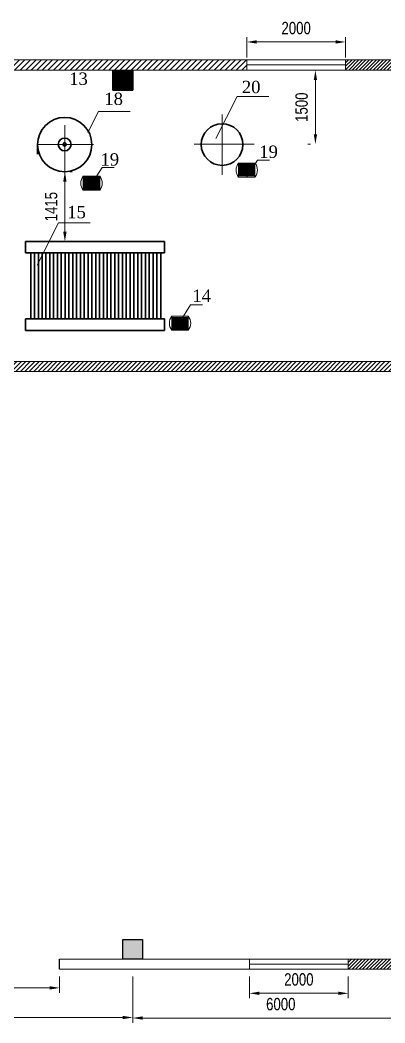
# Model space of a CAD drawing. Header units: millimetres. Extents: x -76212 to 9435109730, y -5959132081 to 60147.
# Drawn here: x 132439 to 139829, y 29423 to 49732 of the extents above; entities that cross this region are included whole.
import ezdxf

# ---------------------------------------------------------------- set-up
doc = ezdxf.new("R2010")
doc.units = ezdxf.units.MM
doc.linetypes.add('ACAD_ISO04W100', pattern=[30, 24, -3, 0, -3])
for name, color, linetype, lineweight in [('3', 4, 'Continuous', 5), ('athietbi', 2, 'Continuous', 35), ('Cot', 1, 'Continuous', 15), ('duonggiong', 8, 'ACAD_ISO04W100', 9), ('Hatch', 8, 'Continuous', 9), ('K.Thuoc0.15', 2, 'Continuous', 15), ('Net0.2', 4, 'Continuous', 13), ('netchinh1', 221, 'Continuous', 40), ('tb dây chuyền', 10, 'Continuous', 40), ('thiet bi', 1, 'Continuous', 30), ('tuong', 1, 'Continuous', 40)]:
    doc.layers.add(name, color=color, linetype=linetype, lineweight=lineweight)
doc.styles.add('VIET', font='', dxfattribs={"width": 0.8})
doc.styles.get('VIET').set_extended_font_data('.VnAvant')
doc.dimstyles.new('TL 1-100', dxfattribs={"dimtxt": 250, "dimasz": 200, "dimexe": 100, "dimexo": 150, "dimgap": 150, "dimtad": 1, "dimdec": 0, "dimdsep": 46, "dimtxsty": 'VIET', "dimcen": 100, "dimdle": 200, "dimclrd": 8, "dimclre": 8, "dimclrt": 2, "dimadec": 0, "dimazin": 0, "dimtfac": 1, "dimtdec": 0, "dimtmove": 2, "dimatfit": 3, "dimfxl": 1, "dimtolj": 1, "dimtzin": 0, "dimlwd": 5, "dimlwe": 5, "dimarcsym": 0})

# ---------------------------------------------------------------- blocks, each defined once
blk = doc.blocks.new('*D69')
at = {"layer": 'Defpoints', "color": 0, "transparency": 16777216}
for p in [(139031, 49288), (137031, 48823), (139031, 48823)]:
    blk.add_point(p, dxfattribs=at)
at = {"layer": 'K.Thuoc0.15', "color": 8, "lineweight": 5, "transparency": 16777216}
for p, q in [((137031, 48973), (137031, 49388)), ((139031, 48973), (139031, 49388)), ((137231, 49288), (138831, 49288))]:
    blk.add_line(p, q, dxfattribs=at)
at = {"layer": 'K.Thuoc0.15', "color": 8, "transparency": 16777216}
for points in [[(137231, 49322), (137231, 49255), (137031, 49288)], [(138831, 49322), (138831, 49255), (139031, 49288)]]:
    blk.add_solid(points, dxfattribs=at)
at = {"layer": 'K.Thuoc0.15', "color": 2, "lineweight": 5, "transparency": 16777216, "insert": (138031, 49568), "char_height": 250, "attachment_point": 5, "style": 'VIET'}
blk.add_mtext('\\A1;2000', dxfattribs=at)
blk = doc.blocks.new('*D45')
at = {"color": 8, "lineweight": 5, "transparency": 16777216}
for p, q in [((134720, 30365), (134720, 29423)), ((140720, 30364), (140720, 29423)), ((134920, 29523), (140520, 29523))]:
    blk.add_line(p, q, dxfattribs=at)
at = {"color": 8, "transparency": 16777216}
for points in [[(134920, 29557), (134920, 29490), (134720, 29523)], [(140520, 29557), (140520, 29490), (140720, 29523)]]:
    blk.add_solid(points, dxfattribs=at)
at = {"layer": 'Defpoints', "color": 0, "transparency": 16777216}
for p in [(134720, 30515), (140720, 30514), (140720, 29523)]:
    blk.add_point(p, dxfattribs=at)
at = {"color": 2, "transparency": 16777216, "insert": (137720, 29803), "char_height": 250, "attachment_point": 5, "style": 'VIET'}
blk.add_mtext('\\A1;6000', dxfattribs=at)
blk = doc.blocks.new('*D55')
at = {"color": 8, "lineweight": 5, "transparency": 16777216}
for p, q in [((138271, 48717), (138321, 48717)), ((138421, 48517), (138421, 47417)), ((138271, 47217), (138321, 47217))]:
    blk.add_line(p, q, dxfattribs=at)
at = {"color": 8, "transparency": 16777216}
for points in [[(138388, 48517), (138455, 48517), (138421, 48717)], [(138388, 47417), (138455, 47417), (138421, 47217)]]:
    blk.add_solid(points, dxfattribs=at)
at = {"layer": 'Defpoints', "color": 0, "transparency": 16777216}
for p in [(138421, 48717), (138421, 47217), (138421, 47217)]:
    blk.add_point(p, dxfattribs=at)
at = {"color": 2, "transparency": 16777216, "insert": (138142, 47967), "char_height": 250, "attachment_point": 5, "rotation": 90, "style": 'VIET'}
blk.add_mtext('\\A1;1500', dxfattribs=at)
blk = doc.blocks.new('*D49')
at = {"color": 8, "lineweight": 5, "transparency": 16777216}
for p, q in [((128720, 30364), (128720, 29433)), ((134720, 30365), (134720, 29433)), ((128920, 29533), (134520, 29533))]:
    blk.add_line(p, q, dxfattribs=at)
at = {"color": 8, "transparency": 16777216}
for points in [[(128920, 29567), (128920, 29500), (128720, 29533)], [(134520, 29567), (134520, 29500), (134720, 29533)]]:
    blk.add_solid(points, dxfattribs=at)
at = {"layer": 'Defpoints', "color": 0, "transparency": 16777216}
for p in [(128720, 30514), (134720, 30515), (134720, 29533)]:
    blk.add_point(p, dxfattribs=at)
at = {"color": 2, "transparency": 16777216, "insert": (131720, 29813), "char_height": 250, "attachment_point": 5, "style": 'VIET'}
blk.add_mtext('\\A1;6000', dxfattribs=at)
blk = doc.blocks.new('*D68')
at = {"color": 8, "lineweight": 5, "transparency": 16777216}
for p, q in [((130241, 30365), (130241, 30033)), ((133241, 30364), (133241, 30033)), ((130441, 30133), (133041, 30133))]:
    blk.add_line(p, q, dxfattribs=at)
at = {"color": 8, "transparency": 16777216}
for points in [[(130441, 30167), (130441, 30100), (130241, 30133)], [(133041, 30167), (133041, 30100), (133241, 30133)]]:
    blk.add_solid(points, dxfattribs=at)
at = {"layer": 'Defpoints', "color": 0, "transparency": 16777216}
for p in [(130241, 30515), (133241, 30514), (133241, 30133)]:
    blk.add_point(p, dxfattribs=at)
at = {"color": 2, "transparency": 16777216, "insert": (131741, 30413), "char_height": 250, "attachment_point": 5, "style": 'VIET'}
blk.add_mtext('\\A1;3000', dxfattribs=at)
blk = doc.blocks.new('*D62')
at = {"color": 8, "lineweight": 5, "transparency": 16777216}
for p, q in [((137086, 30362), (137086, 29923)), ((139086, 30362), (139086, 29923)), ((138886, 30023), (137286, 30023))]:
    blk.add_line(p, q, dxfattribs=at)
at = {"color": 8, "transparency": 16777216}
for points in [[(137286, 30057), (137286, 29990), (137086, 30023)], [(138886, 30057), (138886, 29990), (139086, 30023)]]:
    blk.add_solid(points, dxfattribs=at)
at = {"layer": 'Defpoints', "color": 0, "transparency": 16777216}
for p in [(137086, 30512), (139086, 30512), (137086, 30023)]:
    blk.add_point(p, dxfattribs=at)
at = {"color": 2, "transparency": 16777216, "insert": (138086, 30303), "char_height": 250, "attachment_point": 5, "style": 'VIET'}
blk.add_mtext('\\A1;2000', dxfattribs=at)
blk = doc.blocks.new('*D42')
at = {"color": 8, "lineweight": 5, "transparency": 16777216}
for p, q in [((133497, 46661), (133447, 46661)), ((133347, 45446), (133347, 46461)), ((133497, 45246), (133447, 45246))]:
    blk.add_line(p, q, dxfattribs=at)
at = {"color": 8, "transparency": 16777216}
for points in [[(133314, 46461), (133381, 46461), (133347, 46661)], [(133314, 45446), (133381, 45446), (133347, 45246)]]:
    blk.add_solid(points, dxfattribs=at)
at = {"layer": 'Defpoints', "color": 0, "transparency": 16777216}
for p in [(133347, 46661), (133347, 46661), (133347, 45246)]:
    blk.add_point(p, dxfattribs=at)
at = {"color": 2, "transparency": 16777216, "insert": (133070, 45953), "char_height": 250, "attachment_point": 5, "rotation": 90, "style": 'VIET'}
blk.add_mtext('\\A1;1415', dxfattribs=at)

msp = doc.modelspace()

# ---------------------------------------------------------------- hatches: boundary and pattern name
at = {"lineweight": 9}
h = msp.add_hatch(dxfattribs=at)
h.set_pattern_fill('ANSI31', color=256, scale=25)
h.set_pattern_definition([(45, (85911.3, -956.59), (-56.1266, 56.1266), [])])
h.paths.add_polyline_path([(135719.9, 48716.5), (137031.3, 48716.6), (137031.3, 48925.7), (135719.8, 48925.7), (131991.3, 48925.7), (131741.3, 48927.6), (131741.3, 48718.1), (131991.3, 48716.2)])
h = msp.add_hatch(color=256, dxfattribs=at)
h.dxf.hatch_style = 1
h.paths.add_polyline_path([(146895.9, 36882.2), (146486.4, 36882.2), (146486.4, 36680.3), (146895.6, 36680.2)])
h.paths.add_polyline_path([(152919.8, 36882), (152720, 36882), (152720, 36680), (152919.8, 36680)])
h.paths.add_polyline_path([(152919.5, 31109.8), (152519.5, 31109.8), (152519.5, 30709.8), (152919.5, 30709.8)])
h.paths.add_polyline_path([(140920, 30711.9), (140920, 30711.9), (140520, 30711.9), (140520, 31111.9), (140920, 31111.9), (140920, 30711.7), (141086.4, 30711.7), (141086.4, 30711.8), (140520, 30712), (140520, 30711.9), (140920, 30711.9), (140920, 30712.2), (140886.4, 30712.2), (140568.1, 30712)])
h.paths.add_polyline_path([(134921.3, 31113.8), (134521.3, 31113.8), (134521.3, 30713.4), (134921.3, 30713.4)])
h.paths.add_polyline_path([(123120.1, 31115.3), (122720.1, 31115.3), (122720.1, 30714.8), (123120.1, 30714.8)])
h.paths.add_polyline_path([(128920, 31115.3), (128520, 31115.3), (128520, 30714.8), (128920, 30714.8)])
h.paths.add_polyline_path([(152920, 48713), (152520, 48713), (152520, 48313), (152920, 48313)])
h = msp.add_hatch(dxfattribs=at)
h.set_pattern_fill('ANSI31', color=256, scale=20)
h.set_pattern_definition([(45, (85911.3, -956.59), (-44.90128, 44.90128), [])])
h.paths.add_polyline_path([(150720, 42814.9), (131741.3, 42814.9), (131741.3, 42614.9), (147820, 42614.9), (147920, 42614.9), (150720, 42614.9)])
h.paths.add_polyline_path([(151220, 42814.9), (150920.3, 42814.9), (150920.3, 42813.2), (150920, 42614.9), (151220, 42614.9)])
at = {"layer": 'Hatch', "lineweight": 9}
h = msp.add_hatch(dxfattribs=at)
h.set_pattern_fill('ANSI31', scale=400)
h.set_pattern_definition([(45, (-974003.13, -86803.93), (-35.355339, 35.355339), [])])
h.paths.add_polyline_path([(146720, 48925.7), (145220, 48925.7), (145220, 48717.3), (146720, 48717.4)])
h.paths.add_polyline_path([(148470, 48925.7), (146720, 48925.7), (146720, 48717.4), (148470, 48717.5)])
h.paths.add_polyline_path([(140720, 48925.7), (139031.3, 48927.9), (139031.3, 48718.9), (140720, 48716.9)])
h.paths.add_polyline_path([(142220, 48925.7), (140720, 48925.7), (140720, 48716.9), (142220, 48717)])
h = msp.add_hatch(dxfattribs=at)
h.set_pattern_fill('ANSI31')
h.set_pattern_definition([(45, (-1988685.81126, -331001.57892), (-0.088388347648, 0.088388347648), [])])
h.paths.add_polyline_path([(134320, 48313), (134720, 48313), (134720, 48713), (134320, 48713)])
h = msp.add_hatch(dxfattribs=at)
h.set_pattern_fill('ANSI31', scale=400)
h.set_pattern_definition([(45, (-973636.766, -80814.685), (-35.355339, 35.355339), [])])
h.paths.add_polyline_path([(143086.4, 30710.8), (140886.4, 30711.3), (140886.4, 30711.2), (141086.4, 30711.2), (141086.4, 30711.7), (140886.4, 30711.7), (140886.4, 30711.3), (141286.4, 30711.2), (141286.4, 30711.2), (141086.4, 30711.2), (140886.4, 30711.2), (139086.4, 30711.6), (139086.3, 30511.6), (143086.3, 30510.8)])

# ---------------------------------------------------------------- linework, layer by layer
msp.add_line((133241.3, 30514.5), (133241.3, 30713.8))
msp.add_lwpolyline([(134521.3, 31113.8), (134921.3, 31113.8), (134921.3, 30713.4), (134521.3, 30713.4)], close=True)
at = {"layer": '3', "color": 7, "lineweight": 5}
for p, q in [((136865.1, 46836.7), (137197.1, 46836.7)), ((137197.1, 46736.7), (136865.1, 46736.7)), ((136865.1, 46736.7), (137197.1, 46736.7)), ((136865.3, 46836.7), (137197.3, 46836.7)), ((136865.3, 46816.7), (137197.3, 46816.7)), ((136865.3, 46796.7), (137197.3, 46796.7)), ((137197.3, 46796.7), (136865.3, 46796.7)), ((136865.3, 46776.7), (137197.3, 46776.7)), ((137197.3, 46776.7), (136865.3, 46776.7)), ((137197.3, 46776.7), (136865.3, 46776.7)), ((137197.3, 46756.7), (136865.3, 46756.7)), ((137197.3, 46756.7), (136865.3, 46756.7)), ((137197.3, 46756.7), (136865.3, 46756.7)), ((136865.3, 46756.7), (137197.3, 46756.7)), ((136865.3, 46736.7), (137197.3, 46736.7)), ((137197.3, 46736.7), (136865.3, 46736.7)), ((137197.3, 46716.7), (136865.3, 46716.7)), ((136865.3, 46716.7), (137197.3, 46716.7)), ((136865.6, 46836.7), (136865.6, 46551.7)), ((137197.3, 46836.7), (137197.3, 46551.7)), ((137197.3, 46816.7), (137197.3, 46796.7)), ((133720.2, 46569.7), (134052.2, 46569.7)), ((133720.4, 46569.7), (133720.4, 46284.7)), ((133720.4, 46569.7), (134052.4, 46569.7)), ((133720.4, 46549.7), (134052.4, 46549.7)), ((133720.4, 46529.7), (134052.4, 46529.7)), ((134052.4, 46529.7), (133720.4, 46529.7)), ((133720.4, 46509.7), (134052.4, 46509.7)), ((134052.4, 46509.7), (133720.4, 46509.7)), ((134052.4, 46509.7), (133720.4, 46509.7)), ((134052.4, 46569.7), (134052.4, 46284.7)), ((134052.4, 46549.7), (134052.4, 46529.7)), ((137197.1, 46636.7), (136865.1, 46636.7)), ((136865.1, 46636.7), (137197.1, 46636.7)), ((137197.3, 46696.7), (136865.3, 46696.7)), ((137197.3, 46696.7), (136865.3, 46696.7)), ((136865.3, 46696.7), (137197.3, 46696.7)), ((137197.3, 46676.7), (136865.3, 46676.7)), ((136865.3, 46676.7), (137197.3, 46676.7)), ((137197.3, 46676.7), (136865.3, 46676.7)), ((137197.3, 46676.7), (136865.3, 46676.7)), ((137197.3, 46656.7), (136865.3, 46656.7)), ((137197.3, 46656.7), (136865.3, 46656.7)), ((137197.3, 46656.7), (136865.3, 46656.7)), ((137197.3, 46656.7), (136865.3, 46656.7)), ((136865.3, 46656.7), (137197.3, 46656.7)), ((136865.3, 46636.7), (137197.3, 46636.7)), ((137197.3, 46636.7), (136865.3, 46636.7)), ((136865.3, 46616.7), (137197.3, 46616.7)), ((137197.3, 46616.7), (136865.3, 46616.7)), ((136865.3, 46596.7), (137197.3, 46596.7)), ((137197.3, 46596.7), (136865.3, 46596.7)), ((137197.3, 46596.7), (136865.3, 46596.7)), ((136865.3, 46576.7), (137197.3, 46576.7)), ((137197.3, 46576.7), (136865.3, 46576.7)), ((137197.3, 46576.7), (136865.3, 46576.7)), ((137197.3, 46576.7), (136865.3, 46576.7)), ((137197.3, 46551.7), (136865.3, 46551.7)), ((134052.2, 46469.7), (133720.2, 46469.7)), ((133720.2, 46469.7), (134052.2, 46469.7)), ((134052.2, 46369.7), (133720.2, 46369.7)), ((133720.2, 46369.7), (134052.2, 46369.7)), ((134052.4, 46489.7), (133720.4, 46489.7)), ((134052.4, 46489.7), (133720.4, 46489.7)), ((134052.4, 46489.7), (133720.4, 46489.7)), ((133720.4, 46489.7), (134052.4, 46489.7)), ((133720.4, 46469.7), (134052.4, 46469.7)), ((134052.4, 46469.7), (133720.4, 46469.7)), ((134052.4, 46449.7), (133720.4, 46449.7)), ((133720.4, 46449.7), (134052.4, 46449.7)), ((134052.4, 46429.7), (133720.4, 46429.7)), ((134052.4, 46429.7), (133720.4, 46429.7)), ((133720.4, 46429.7), (134052.4, 46429.7)), ((134052.4, 46409.7), (133720.4, 46409.7)), ((133720.4, 46409.7), (134052.4, 46409.7)), ((134052.4, 46409.7), (133720.4, 46409.7)), ((134052.4, 46409.7), (133720.4, 46409.7)), ((134052.4, 46389.7), (133720.4, 46389.7)), ((134052.4, 46389.7), (133720.4, 46389.7)), ((134052.4, 46389.7), (133720.4, 46389.7)), ((134052.4, 46389.7), (133720.4, 46389.7)), ((133720.4, 46389.7), (134052.4, 46389.7)), ((133720.4, 46369.7), (134052.4, 46369.7)), ((134052.4, 46369.7), (133720.4, 46369.7)), ((133720.4, 46349.7), (134052.4, 46349.7)), ((134052.4, 46349.7), (133720.4, 46349.7)), ((133720.4, 46329.7), (134052.4, 46329.7)), ((134052.4, 46329.7), (133720.4, 46329.7)), ((134052.4, 46329.7), (133720.4, 46329.7)), ((133720.4, 46309.7), (134052.4, 46309.7)), ((134052.4, 46309.7), (133720.4, 46309.7)), ((134052.4, 46309.7), (133720.4, 46309.7)), ((134052.4, 46309.7), (133720.4, 46309.7)), ((134052.4, 46284.7), (133720.4, 46284.7)), ((135512.7, 43734.8), (135844.7, 43734.8)), ((135512.7, 43449.8), (135512.7, 43734.8)), ((135844.7, 43709.8), (135512.7, 43709.8)), ((135512.7, 43709.8), (135844.7, 43709.8)), ((135512.7, 43709.8), (135844.7, 43709.8)), ((135512.7, 43709.8), (135844.7, 43709.8)), ((135844.7, 43689.8), (135512.7, 43689.8)), ((135512.7, 43689.8), (135844.7, 43689.8)), ((135512.7, 43689.8), (135844.7, 43689.8)), ((135844.7, 43669.8), (135512.7, 43669.8)), ((135512.7, 43669.8), (135844.7, 43669.8)), ((135844.4, 43449.8), (135844.4, 43734.8)), ((135844.7, 43649.8), (135512.7, 43649.8)), ((135512.7, 43649.8), (135844.7, 43649.8)), ((135512.7, 43629.8), (135844.7, 43629.8)), ((135512.7, 43629.8), (135844.7, 43629.8)), ((135512.7, 43629.8), (135844.7, 43629.8)), ((135512.7, 43629.8), (135844.7, 43629.8)), ((135844.7, 43629.8), (135512.7, 43629.8)), ((135512.7, 43609.8), (135844.7, 43609.8)), ((135844.7, 43609.8), (135512.7, 43609.8)), ((135512.7, 43609.8), (135844.7, 43609.8)), ((135512.7, 43609.8), (135844.7, 43609.8)), ((135512.7, 43589.8), (135844.7, 43589.8)), ((135512.7, 43589.8), (135844.7, 43589.8)), ((135844.7, 43589.8), (135512.7, 43589.8)), ((135512.7, 43569.8), (135844.7, 43569.8)), ((135844.7, 43569.8), (135512.7, 43569.8)), ((135844.7, 43549.8), (135512.7, 43549.8)), ((135512.7, 43549.8), (135844.7, 43549.8)), ((135512.7, 43529.8), (135844.7, 43529.8)), ((135512.7, 43529.8), (135844.7, 43529.8)), ((135512.7, 43529.8), (135844.7, 43529.8)), ((135844.7, 43529.8), (135512.7, 43529.8)), ((135844.7, 43509.8), (135512.7, 43509.8)), ((135512.7, 43509.8), (135844.7, 43509.8)), ((135512.7, 43509.8), (135844.7, 43509.8)), ((135844.7, 43489.8), (135512.7, 43489.8)), ((135512.7, 43489.8), (135844.7, 43489.8)), ((135512.7, 43469.8), (135512.7, 43489.8)), ((135844.7, 43469.8), (135512.7, 43469.8)), ((135512.9, 43649.8), (135844.9, 43649.8)), ((135844.9, 43649.8), (135512.9, 43649.8)), ((135512.9, 43549.8), (135844.9, 43549.8)), ((135844.9, 43549.8), (135512.9, 43549.8)), ((135844.7, 43449.8), (135512.7, 43449.8)), ((135844.9, 43449.8), (135512.9, 43449.8))]:
    msp.add_line(p, q, dxfattribs=at)
at = {"layer": '3', "color": 7, "linetype": 'ByBlock', "lineweight": 5}
for centre, start, end in [((137043.4, 46694.2), 141.33038, 218.66962), ((137019.3, 46694.2), 321.33038, 38.66962), ((133898.3, 46427.2), 141.33038, 218.66962), ((133874.4, 46427.2), 321.33038, 38.66962), ((135690.7, 43592.3), 141.33038, 218.66962), ((135666.6, 43592.3), 321.33038, 38.66962)]:
    msp.add_arc(centre, 228.1, start, end, dxfattribs=at)
at = {"layer": 'athietbi', "color": 7, "lineweight": 35}
for p, q in [((132793.7, 47014), (132793.7, 47210.9)), ((132550.6, 45020.9), (132550.6, 45245.7)), ((132566.9, 45245.7), (132550.6, 45245.7)), ((132566.9, 45245.7), (135366.9, 45245.7)), ((135366.9, 45245.7), (135366.9, 45020.9)), ((132550.6, 45020.9), (135366.9, 45020.9)), ((132654.7, 45020.9), (132654.7, 43680.4)), ((132732.1, 45020.9), (132732.1, 43680.4)), ((132809.5, 45020.9), (132809.5, 43680.4)), ((132887, 45020.9), (132887, 43680.4)), ((132964.4, 45020.9), (132964.4, 43680.4)), ((133041.8, 45020.9), (133041.8, 43680.4)), ((133119.3, 45020.9), (133119.3, 43680.4)), ((133196.7, 45020.9), (133196.7, 43680.4)), ((133274.1, 45020.9), (133274.1, 43680.4)), ((133351.6, 45020.9), (133351.6, 43680.4)), ((133429, 45020.9), (133429, 43680.4)), ((133506.5, 45020.9), (133506.5, 43680.4)), ((133506.5, 45020.9), (133506.5, 43680.4)), ((133583.9, 45020.9), (133583.9, 43680.4)), ((133661.3, 45020.9), (133661.3, 43680.4)), ((133738.8, 45020.9), (133738.8, 43680.4)), ((133816.2, 45020.9), (133816.2, 43680.4)), ((133893.6, 45020.9), (133893.6, 43680.4)), ((133971.1, 45020.9), (133971.1, 43680.4)), ((134048.5, 45020.9), (134048.5, 43680.4)), ((134125.9, 45020.9), (134125.9, 43680.4)), ((134203.4, 45020.9), (134203.4, 43680.4)), ((134280.8, 45020.9), (134280.8, 43680.4)), ((134358.3, 45020.9), (134358.3, 43680.4)), ((134435.7, 45020.9), (134435.7, 43680.4)), ((134513.1, 45020.9), (134513.1, 43680.4)), ((134590.6, 45020.9), (134590.6, 43680.4)), ((134668, 45020.9), (134668, 43680.4)), ((134668, 45020.9), (134668, 43680.4)), ((134745.4, 45020.9), (134745.4, 43680.4)), ((134822.9, 45020.9), (134822.9, 43680.4)), ((134900.3, 45020.9), (134900.3, 43680.4)), ((134977.7, 45020.9), (134977.7, 43680.4)), ((135055.2, 45020.9), (135055.2, 43680.4)), ((135132.6, 45020.9), (135132.6, 43680.4)), ((135210.1, 45020.9), (135210.1, 43680.4)), ((135287.5, 45020.9), (135287.5, 43680.4)), ((132550.6, 43445.7), (132550.6, 43680.4)), ((132550.6, 43680.4), (135366.9, 43680.4)), ((135366.9, 43680.4), (135366.9, 43445.7)), ((135366.9, 43445.7), (132550.6, 43445.7))]:
    msp.add_line(p, q, dxfattribs=at)
for centre, radius in [((133343.7, 47210.9), 550), ((133342.1, 47213.3), 130.1), ((133342.1, 47213.3), 33.2)]:
    msp.add_circle(centre, radius, dxfattribs=at)
at = {"layer": 'Cot', "color": 7}
for p, q in [((131744.3, 42814.9), (150720, 42814.9)), ((131731.6, 42614.9), (147820, 42614.9)), ((134720.3, 30713.3), (134720.3, 30713.4))]:
    msp.add_line(p, q, dxfattribs=at)
at = {"layer": 'duonggiong', "color": 7, "lineweight": 13, "ltscale": 0.4}
for p, q in [((136530.6, 47818.7), (136530.6, 46600.6)), ((133347.4, 47600.4), (133347.4, 46176.8)), ((132793.7, 47214), (133928.8, 47214)), ((135962.2, 47216), (137181.8, 47216))]:
    msp.add_line(p, q, dxfattribs=at)
at = {"layer": 'K.Thuoc0.15', "color": 7, "lineweight": 9}
for p, q in [((133886.4, 46409.7), (134101.9, 46746.5)), ((134101.9, 46746.5), (134343, 46746.5)), ((137031.6, 46556.7), (137247, 46893.5)), ((137247, 46893.5), (137488.2, 46893.5)), ((135678.7, 43629.8), (135894.1, 43966.6)), ((135894.1, 43966.6), (136135.2, 43966.6))]:
    msp.add_line(p, q, dxfattribs=at)
for points in [[(136404.8, 47330.8), (136838.4, 48182.3), (137479.5, 48182.3)], [(133811.6, 47457), (134028.4, 47882.7), (134669.4, 47882.7)], [(132785.2, 44771.6), (133218.8, 45623), (133859.9, 45623)]]:
    msp.add_lwpolyline(points, dxfattribs=at)
at = {"layer": 'Net0.2', "color": 7}
for p, q in [((137031.3, 48928), (137031.3, 48718.7)), ((137031.3, 48823.3), (139031.3, 48823.4)), ((139031.3, 48928), (139031.3, 48718.9)), ((137086.3, 30512), (137086.4, 30712)), ((139086.3, 30511.6), (139086.4, 30711.6)), ((137086.3, 30612), (139086.3, 30611.6))]:
    msp.add_line(p, q, dxfattribs=at)
at = {"layer": 'tb dây chuyền', "color": 7, "lineweight": 35}
msp.add_lwpolyline([(134320, 48713), (134720, 48713), (134720, 48313), (134320, 48313)], close=True, dxfattribs=at)
at = {"layer": 'thiet bi', "color": 7, "lineweight": 35}
msp.add_circle((136530.6, 47210.8), 422, dxfattribs=at)
at = {"layer": 'tuong', "color": 7, "lineweight": 13}
for p, q in [((131991.3, 48925.7), (135719.8, 48925.7)), ((135719.8, 48925.7), (139719.8, 48925.7)), ((139719.8, 48925.7), (142220, 48925.7)), ((131991.3, 48716.2), (135719.9, 48716.5)), ((139719.8, 48716.8), (135719.9, 48716.5)), ((139719.8, 48716.8), (142220, 48717)), ((133241.3, 30713.8), (152919.8, 30709)), ((133241.3, 30514.5), (152919.8, 30514.5))]:
    msp.add_line(p, q, dxfattribs=at)

# ---------------------------------------------------------------- texts
at = {"layer": 'netchinh1', "color": 7, "lineweight": 20, "char_height": 250, "attachment_point": 1}
for s, insert in [('{\\fTimes New Roman|b0|i0|c0|p18;\\C0;13 }', (133434.5, 48669.9)), ('{\\fTimes New Roman|b0|i0|c0|p18;\\C0;20}', (136931.5, 48501.3)), ('{\\fTimes New Roman|b0|i0|c0|p18;\\C0;18}', (134145.9, 48262)), ('{\\fTimes New Roman|b0|i0|c0|p18;\\C0;19}', (137283.1, 47191.4)), ('{\\fTimes New Roman|b0|i0|c0|p18;\\C0;19}', (134067.7, 47034.6)), ('{\\fTimes New Roman|b0|i0|c0|p18;\\C0;15}', (133395, 45969.4)), ('{\\fTimes New Roman|b0|i0|c0|p18;\\C0;14}', (135929.8, 44274.4))]:
    msp.add_mtext_dynamic_manual_height_columns(s, width=612.612, gutter_width=1500, heights=[0], dxfattribs=dict(at, insert=insert))

# ---------------------------------------------------------------- dimensions: what is measured, and where the dimension line sits
for base, p1, p2, picture, middle in [((138421.3, 47216.7), (138421.3, 48716.7), (138421.3, 47216.7), '*D55', (138142, 47966.7)), ((133347.4, 46660.9), (133347.4, 45245.7), (133347.4, 46660.9), '*D42', (133070.1, 45953.3))]:
    dim = msp.add_linear_dim(base=base, p1=p1, p2=p2, angle=90, dimstyle='TL 1-100')
    dim.commit()
    dim.dimension.update_dxf_attribs({"geometry": picture, "text_midpoint": middle})
for base, p1, p2, picture, middle in [((134720, 29533.4), (128720, 30514.5), (134720, 30514.6), '*D49', (131720, 29812.7)), ((133241.3, 30133.4), (130241.3, 30514.5), (133241.3, 30513.8), '*D68', (131741.3, 30412.7)), ((140720, 29523.4), (134720, 30514.6), (140720, 30514.5), '*D45', (137720, 29802.7)), ((137086.3, 30023.4), (139086.3, 30511.6), (137086.3, 30512), '*D62', (138086.3, 30302.7))]:
    dim = msp.add_linear_dim(base=base, p1=p1, p2=p2, dimstyle='TL 1-100')
    dim.commit()
    dim.dimension.update_dxf_attribs({"geometry": picture, "text_midpoint": middle})
at = {"layer": 'K.Thuoc0.15', "color": 7, "lineweight": 5}
dim = msp.add_linear_dim(base=(139031.3, 49288.4), p1=(137031.3, 48823.3), p2=(139031.3, 48823.3), dimstyle='TL 1-100', dxfattribs=at)
dim.commit()
dim.dimension.update_dxf_attribs({"geometry": '*D69', "text_midpoint": (138031.3, 49567.7)})

doc.saveas('drawing.dxf')
